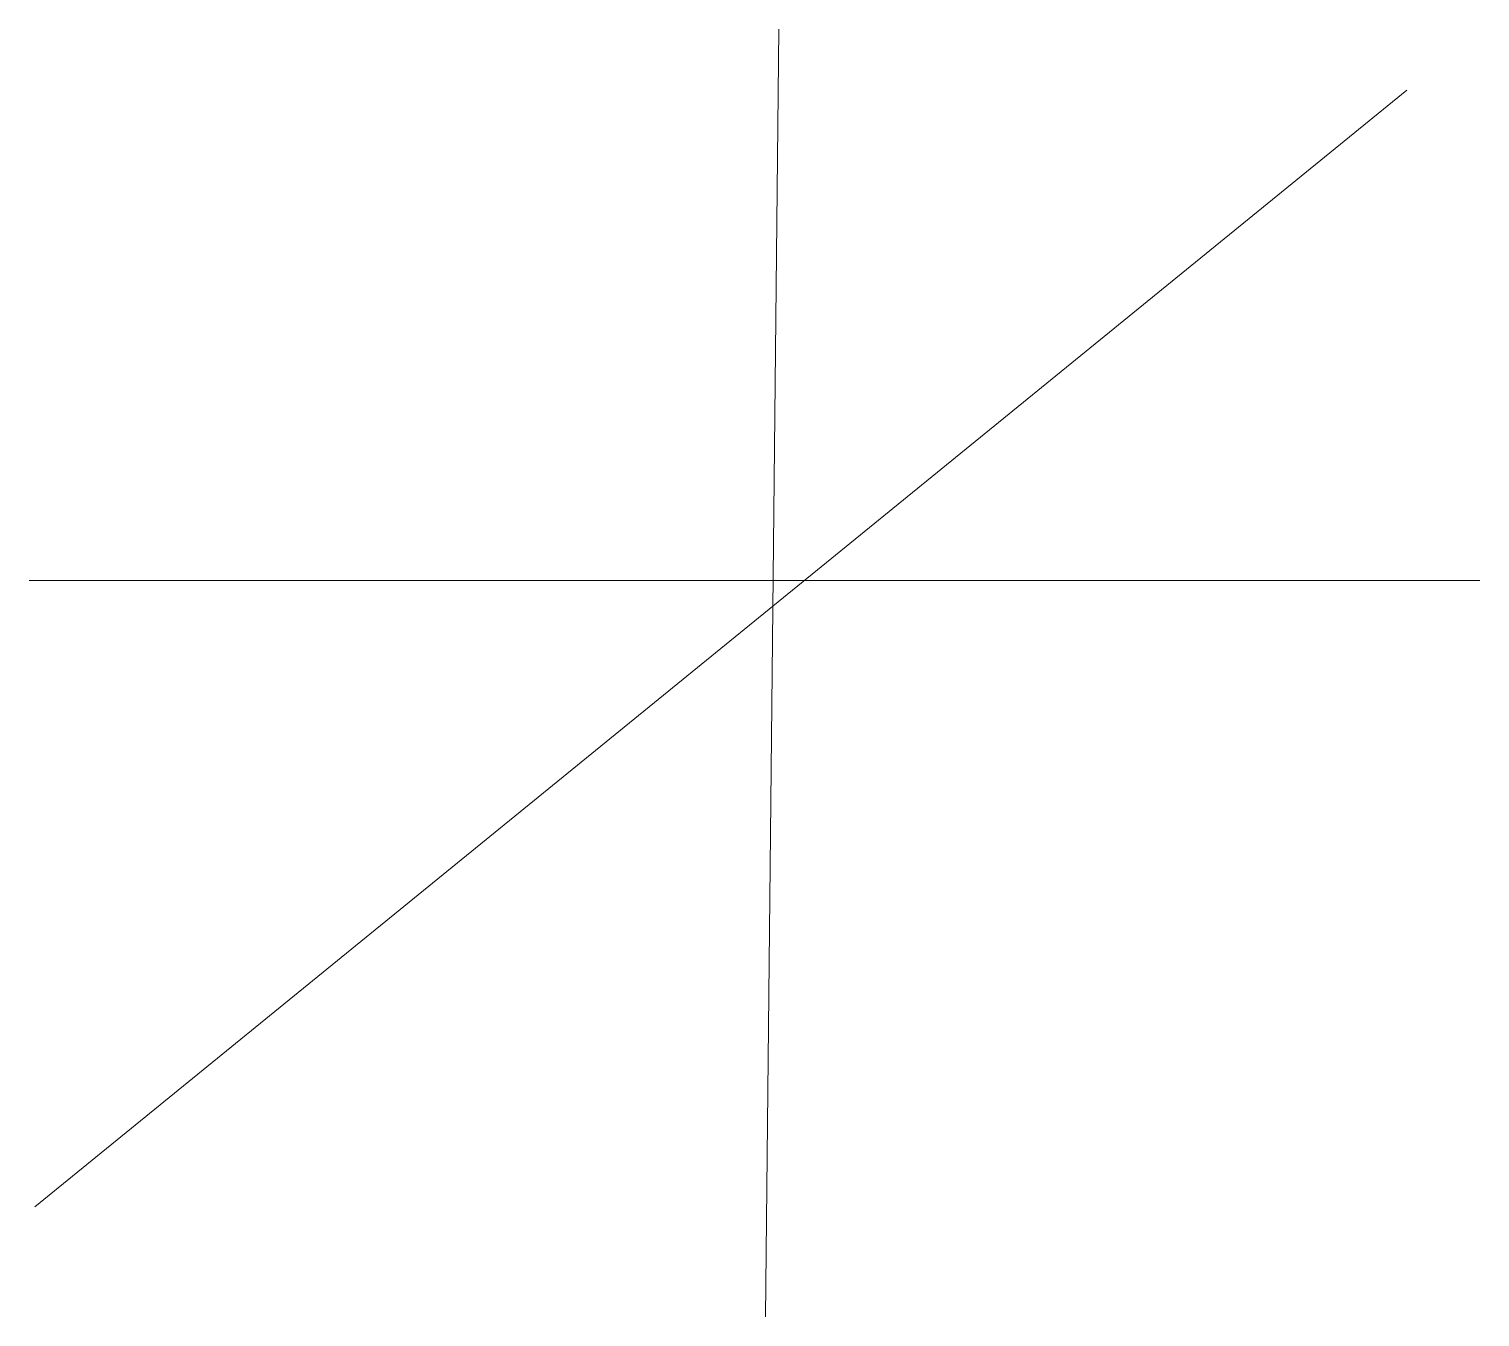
# Model space of a CAD drawing. Header units: millimetres. Extents: x 108.5 to 190.8, y 38.2 to 111.2.
import ezdxf

# ---------------------------------------------------------------- set-up
doc = ezdxf.new("R2010")
doc.units = ezdxf.units.MM
doc.layers.get('0').update_dxf_attribs({"linetype": 'CONTINUOUS', "lineweight": 0})
doc.layers.add('1', color=7, linetype='CONTINUOUS', lineweight=0)
doc.layers.add('thebiglayer', color=7, linetype='CONTINUOUS', lineweight=0)

msp = doc.modelspace()

# ---------------------------------------------------------------- linework, layer by layer
msp.add_line((150.25, 38.25), (151, 111.25))
at = {"layer": '1'}
msp.add_line((108.5, 80), (190.75, 80), dxfattribs=at)
at = {"layer": 'thebiglayer'}
msp.add_line((108.828, 44.487), (186.605, 107.783), dxfattribs=at)

doc.saveas('drawing.dxf')
